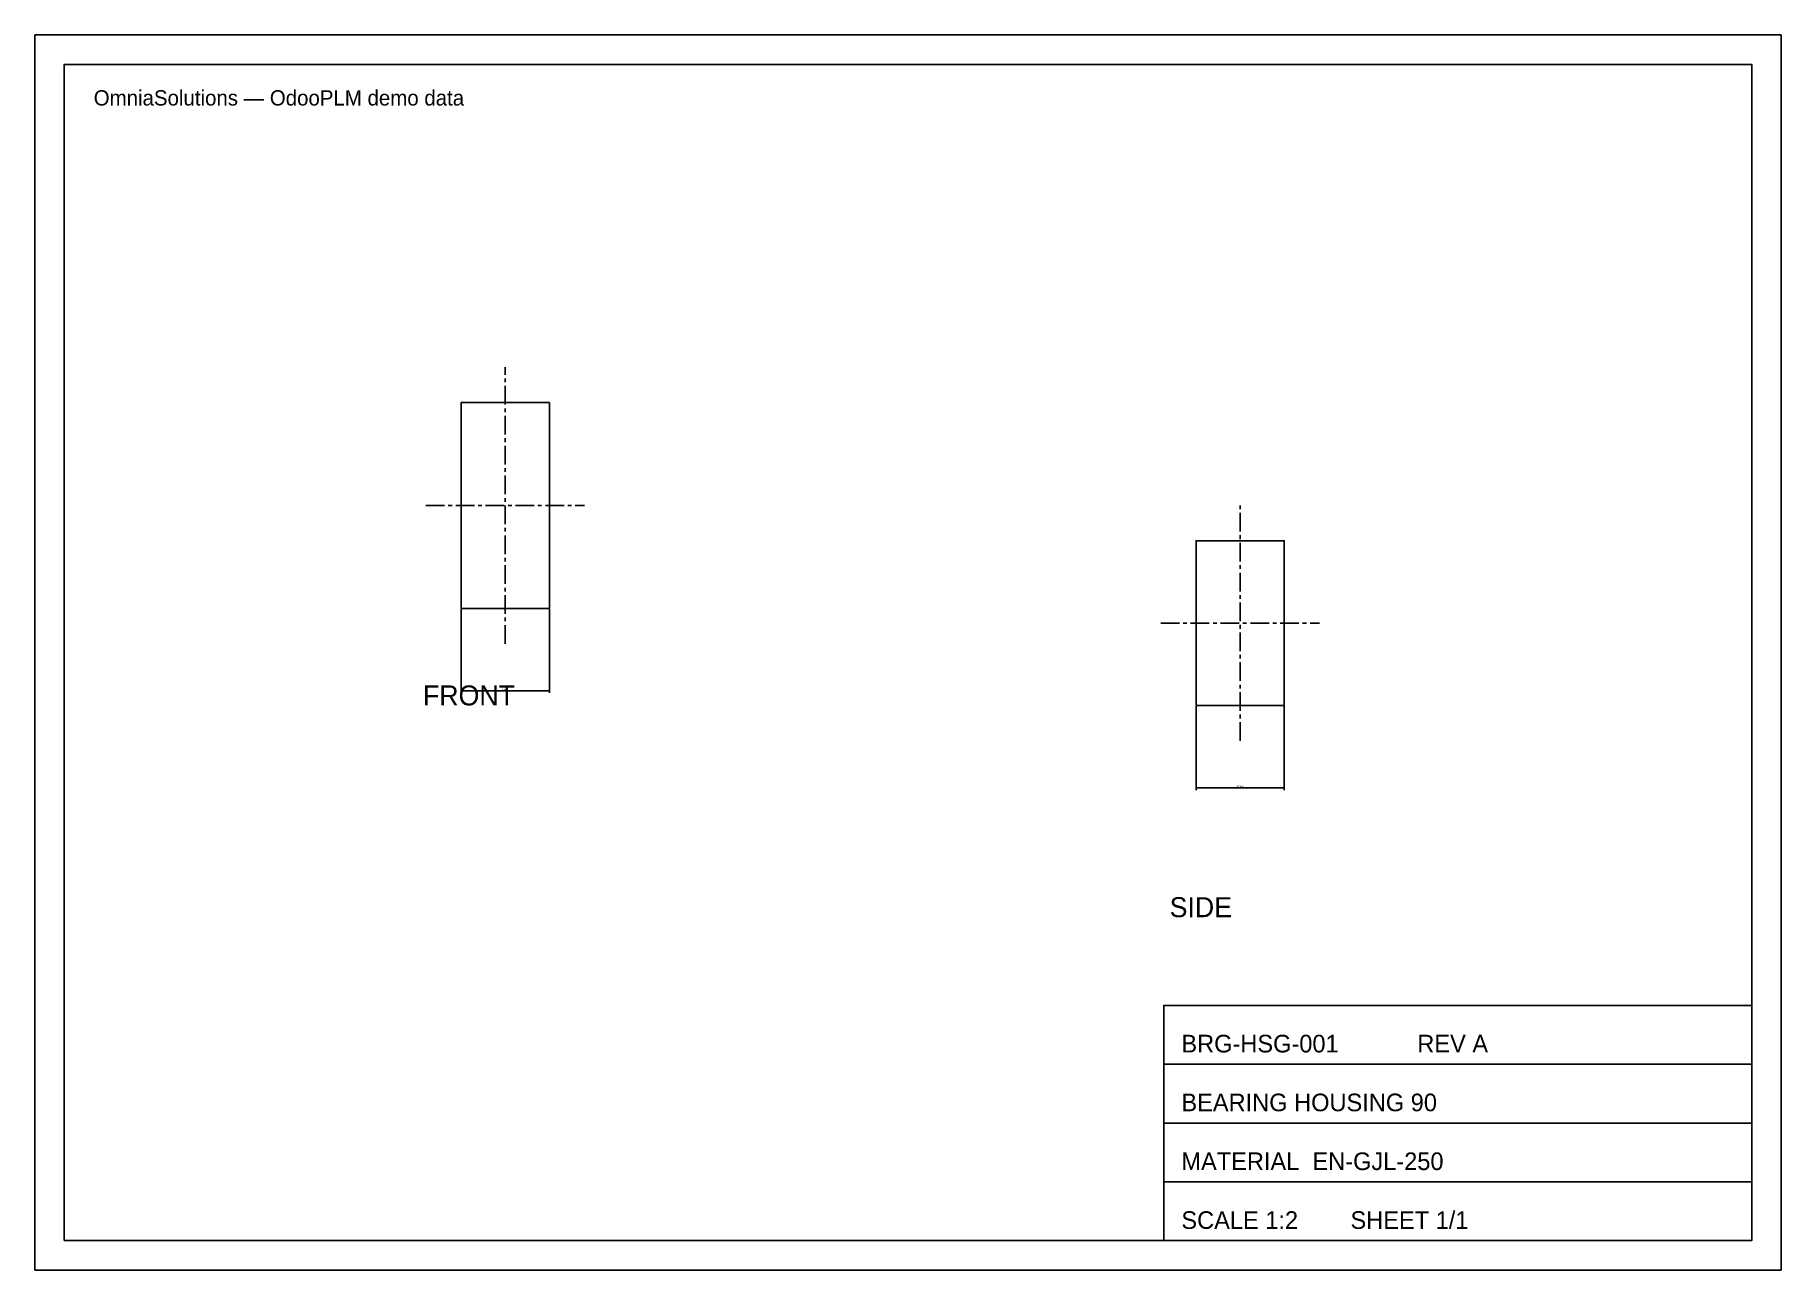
# Model space of a CAD drawing. Header units: metres. Extents: x 0 to 297, y 0 to 210.
import ezdxf

# ---------------------------------------------------------------- set-up
doc = ezdxf.new("R2010")
doc.units = ezdxf.units.M
doc.linetypes.add('CENTER', pattern=[5.08, 3.175, -0.635, 0.635, -0.635])
doc.styles.add('OpenSansCondensed-Light', font='OpenSansCondensed-Light.ttf')
doc.dimstyles.new('EZDXF', dxfattribs={"dimtxt": 0.25, "dimasz": 0.175, "dimexe": 0.375, "dimexo": 0.125, "dimgap": 0.1, "dimtad": 1, "dimlfac": 100, "dimzin": 12, "dimdsep": 46, "dimtxsty": 'OpenSansCondensed-Light', "dimblk": 'ARCHTICK', "dimcen": 2.5, "dimazin": 3, "dimtfac": 0.5, "dimtmove": 2, "dimatfit": 3})

# ---------------------------------------------------------------- blocks, each defined once
blk = doc.blocks.new('_ARCHTICK')
at = {"color": 0, "linetype": 'BYBLOCK', "const_width": 0.15}
blk.add_lwpolyline([(-0.5, -0.5), (0.5, 0.5)], dxfattribs=at)

msp = doc.modelspace()

# ---------------------------------------------------------------- linework, layer by layer
at = {"linetype": 'CENTER'}
for p, q in [((80, 106.49791), (80, 153.50209)), ((66.49674, 130), (93.50326, 130)), ((205, 89.99608), (205, 130.00392)), ((191.49674, 110), (218.50326, 110))]:
    msp.add_line(p, q, dxfattribs=at)
for p, q in [((192, 35), (292, 35)), ((192, 25), (292, 25)), ((192, 15), (292, 15))]:
    msp.add_line(p, q)
for points in [[(0, 0), (297, 0), (297, 210), (0, 210)], [(5, 5), (292, 5), (292, 205), (5, 205)], [(72.49674, 112.49791), (87.50326, 112.49791), (87.50326, 147.50209), (72.49674, 147.50209)], [(197.49674, 95.99608), (212.50326, 95.99608), (212.50326, 124.00392), (197.49674, 124.00392)], [(192, 5), (292, 5), (292, 45), (192, 45)]]:
    msp.add_lwpolyline(points, close=True)

# ---------------------------------------------------------------- texts
for s, height, p in [('OmniaSolutions — OdooPLM demo data', 2.6, (10, 198)), ('FRONT', 3.4, (66, 96)), ('SIDE', 3.4, (193, 60)), ('BRG-HSG-001            REV A', 3, (195, 37)), ('BEARING HOUSING 90', 3, (195, 27)), ('MATERIAL  EN-GJL-250', 3, (195, 17)), ('SCALE 1:2        SHEET 1/1', 3, (195, 7))]:
    msp.add_text(s, height=height).set_placement(p)

# ---------------------------------------------------------------- dimensions: what is measured, and where the dimension line sits
for base, p1, p2 in [((72.49674, 98.49791), (72.49674, 112.49791), (87.50326, 112.49791)), ((197.49674, 81.99608), (197.49674, 95.99608), (212.50326, 95.99608))]:
    msp.add_linear_dim(base=base, p1=p1, p2=p2, dimstyle='EZDXF').render()

doc.saveas('drawing.dxf')
